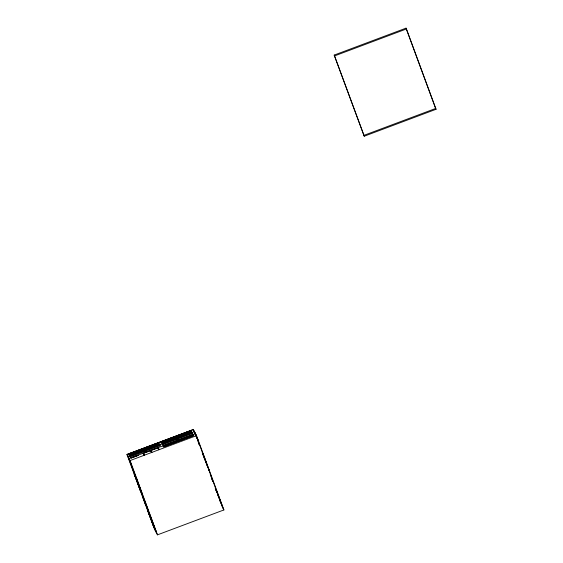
<?xml version="1.0" encoding="UTF-8"?>
<svg xmlns="http://www.w3.org/2000/svg" width="563" height="563" viewBox="0 0 563 563"><rect width="100%" height="100%" fill="white"/><g stroke="black" fill="none" stroke-linecap="round" stroke-linejoin="round"><path stroke-width="0.84" d="M334.204 55.075L406.014 28.15L406.43 28.966L436.058 109.285L364.247 136.211L334.204 55.075L364.24 136.211M334.619 55.892L406.43 28.966M363.825 135.394L435.635 108.469L436.058 109.285M195.481 433.672L129.033 458.521L156.465 532.865M196.501 435.656L193.362 429.527L126.942 454.432L130.081 460.562L196.501 435.656L223.898 509.944L157.478 534.85L154.339 528.72M194.045 431.307L195.319 434.432M195.15 433.503L195.699 434.678M196.177 435.488L198.282 440.871L197.838 440.006M196.712 437.718L197.092 438.464L195.593 434.369M197.74 439.703L198.12 440.449M203.004 453.989L203.377 454.714M192.222 433.644L191.814 432.848L162.397 443.883L162.806 444.679M192.863 434.896L193.271 435.685L163.847 446.719L163.446 445.924M208.62 469.225L208.993 469.95M208.711 469.5L209.154 470.358L203.243 454.32M216.403 490.345L222.751 507.235M216.6 490.866L216.973 491.59M222.223 506.102L222.596 506.834M222.174 506.58L223.898 509.944M176.296 436.234L176.705 437.029M177.345 438.274L177.753 439.07M178.387 440.322L178.795 441.118M176.064 436.325L176.472 437.12M177.106 438.366L177.514 439.161M178.154 440.407L178.562 441.202M175.825 436.409L176.233 437.205M176.873 438.457L177.275 439.246M177.915 440.498L178.323 441.293M159.857 445.783L159.449 444.988L130.032 456.023L130.44 456.818M159.28 449.612L158.337 447.768L143.199 453.447L144.142 455.291M157.907 448L158.822 449.788M151.025 450.576L151.94 452.363M150.778 450.674L151.693 452.462M150.553 450.759L151.468 452.539M143.945 448.366L144.353 449.154M144.98 450.421L145.381 451.209M143.713 448.451L144.121 449.246M144.74 450.506L145.148 451.301M143.474 448.542L143.882 449.337M144.501 450.597L144.909 451.392M143.642 453.349L144.557 455.136M134.684 475.031L134.149 473.898L140.067 489.937M135.197 475.939L135.732 477.079M136.246 477.987L136.774 479.12M139.927 489.543L140.504 490.788L134.592 474.757M140.975 491.583L141.552 492.836L135.634 476.798M142.024 493.624L142.594 494.877L136.682 478.846M142.319 495.968L143.804 500.071M144.311 499.853L145.894 504.152M144.227 501.133L145.711 505.243M146.218 505.025L147.802 509.325M148.287 511.915L147.752 510.775L153.664 526.813M148.801 512.823L149.329 513.956M149.842 514.864L150.377 515.997M153.53 526.419L154.107 527.672L148.189 511.633M154.579 528.46L155.149 529.713L149.237 513.681M155.62 530.508L156.197 531.754L150.279 515.722M406.014 28.15L435.635 108.469M195.452 433.616L222.885 507.96M202.328 452.673L207.656 467.107M215.798 489.156L221.252 503.984M196.431 436.958L194.439 431.631L127.991 456.473L155.416 530.825M197.747 440.611L199.253 444.693M202.251 452.743L203.236 455.432M204.024 457.557L204.918 459.964M210.245 474.447L211.041 476.601M211.885 478.895L212.807 481.428M215.214 487.959L216.72 492.041M218.015 495.517L218.901 497.924M219.732 500.204L220.682 502.731M194.411 431.575L195.917 435.656M198.324 442.187L199.225 444.636M211.266 477.29L212.772 481.372M215.784 489.536L216.685 491.985M194.868 433.609L193.362 429.527L126.971 454.489L154.375 528.777M130.081 460.562L157.478 534.85M158.829 442.715L128.533 454.074L129.004 454.995L159.301 443.637L158.829 442.715M191.181 430.589L160.884 441.948L161.356 442.863L191.652 431.504L191.181 430.589M158.421 442.933L129.004 453.968L129.406 454.763L158.829 443.728L158.421 442.933M190.773 430.808L161.356 441.835L161.757 442.631L191.181 431.603L190.773 430.808M159.857 444.77L129.56 456.129L130.032 457.05L160.328 445.692L159.857 444.77M192.222 432.63L161.933 443.989L162.397 444.911L192.694 433.552L192.222 432.63M138.414 455.312L131.08 458.057L138.414 455.312M193.271 434.671L162.974 446.03L163.446 446.952L193.742 435.593L193.271 434.671"/></g></svg>
